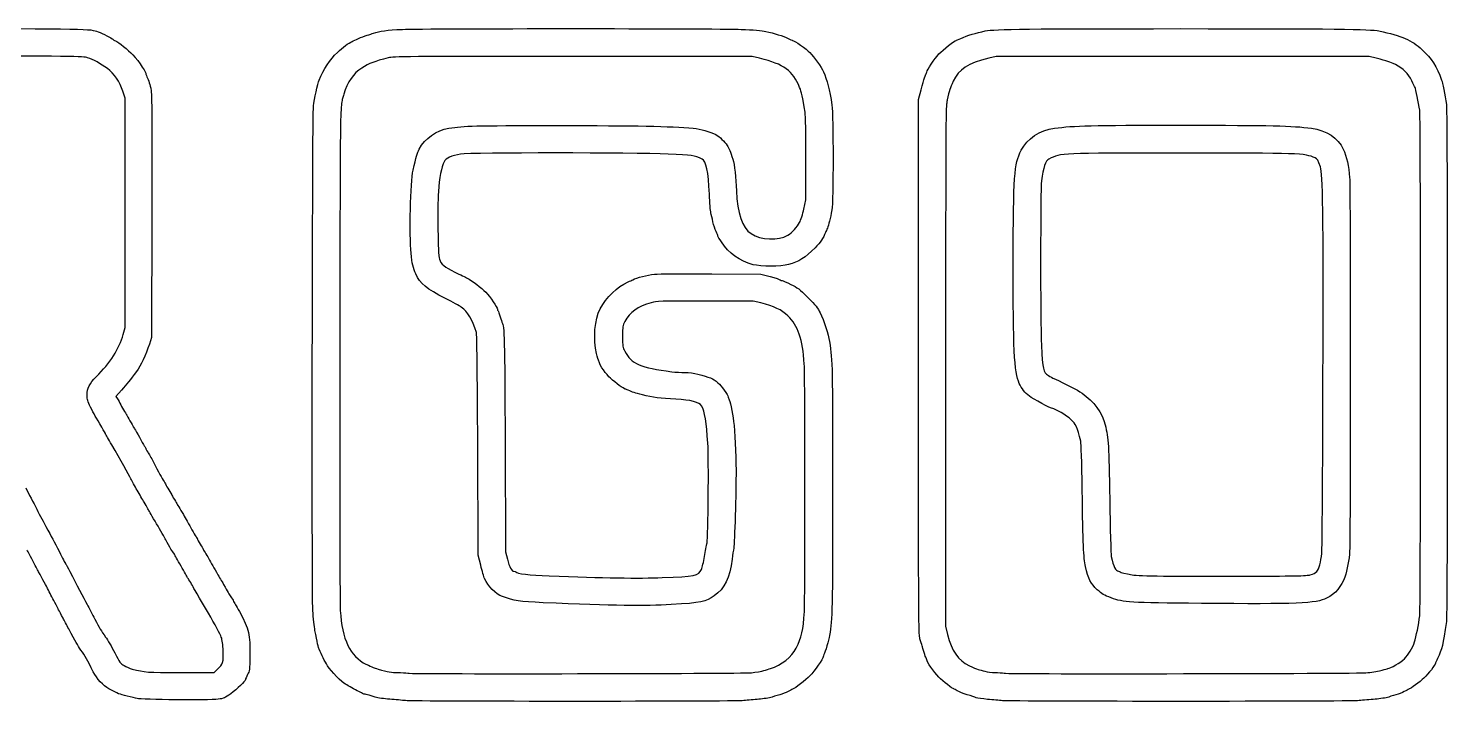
# Model space of a CAD drawing. Header units: millimetres. Extents: x 0 to 1403, y 0 to 422.
# Drawn here: x 397.8 to 780.5, y 240.9 to 422.3 of the extents above; entities that cross this region are included whole.
import ezdxf

# ---------------------------------------------------------------- set-up
doc = ezdxf.new("R2010")
doc.units = ezdxf.units.MM
doc.layers.add('Layer_1', color=7, linetype='CONTINUOUS')

msp = doc.modelspace()

# ---------------------------------------------------------------- linework, layer by layer
at = {"layer": 'Layer_1', "color": 7}
for points in [[(594.97004, 414.26273), (592.95921, 414.75456), (544.69921, 414.75456)], [(761.23512, 414.27258), (759.33012, 414.75456), (709.05929, 414.75456), (658.78846, 414.75456), (656.77762, 414.26405)], [(637.83255, 331.14623), (637.83255, 403.1129), (638.53678, 405.75873)], [(423.402331, 339.80614), (423.94278, 341.67108), (423.94278, 372.57244), (423.94278, 403.47379), (423.309431, 405.3642)], [(606.90752, 373.61508), (607.45824, 376.07053), (607.45824, 387.23898)], [(431.088922, 371.95727), (431.032512, 338.97789), (430.434998, 337.17873)], [(582.05698, 356.17476), (595.28714, 356.08806), (597.82323, 355.41091)], [(595.32686, 348.31198), (593.2496, 348.82039), (580.31201, 348.82039)], [(645.13596, 331.10529), (645.13596, 261.18448), (645.6777, 258.91202)], [(422.916577, 324.81015), (421.411266, 323.13075), (421.836822, 322.48182)], [(519.78658, 277.59456), (519.1077, 280.34623), (518.97645, 309.97956)], [(526.36799, 310.50867), (526.49804, 281.19284), (526.98036, 279.2789)], [(743.45396, 275.02708), (743.45421, 275.02708)], [(714.13854, 267.32878), (714.13838, 267.32878)], [(438.922917, 248.70223), (447.870575, 248.70206), (448.798205, 249.55713)], [(759.01262, 248.65345), (759.01171, 248.65345)], [(499.50797, 241.10859), (499.50837, 241.10834)], [(660.48074, 241.10018), (660.48088, 241.10048)]]:
    msp.add_lwpolyline(points, dxfattribs=at)
msp.add_lwpolyline([(592.74754, 248.64979)], close=True, dxfattribs=at)
for points in [[(368.169309, 422.29094), (414.809277, 422.23834), (414.302864, 422.24774), (416.640977, 421.39112)], [(416.640977, 421.39112), (417.808509, 420.96338), (420.34036, 419.67204), (420.581766, 419.38117)], [(489.13671, 420.47696), (489.777, 420.66908), (490.539, 420.90891), (490.83004, 421.00992)], [(490.83004, 421.00992), (492.64572, 421.64006), (494.38466, 421.87136), (498.70997, 422.05804)], [(498.70997, 422.05804), (504.72915, 422.31782), (583.21533, 422.3186), (589.99588, 422.05888)], [(589.99588, 422.05888), (593.13809, 421.93856), (595.68097, 421.73443), (596.66215, 421.52375)], [(596.66215, 421.52375), (598.80765, 421.06306), (601.41807, 420.22894), (602.6625, 419.60641)], [(649.20385, 419.59844), (650.99993, 420.40997), (653.3363, 421.12374), (655.82421, 421.62098)], [(655.82421, 421.62098), (658.42712, 422.14122), (667.45225, 422.24814), (708.52921, 422.24537)], [(708.52921, 422.24537), (749.9742, 422.24237), (759.66852, 422.13261), (761.97505, 421.63907)], [(761.97505, 421.63907), (768.14225, 420.31946), (770.83254, 419.15971), (773.56814, 416.64144)], [(420.581766, 419.38117), (420.712957, 419.22308), (420.915606, 419.09373), (421.032108, 419.09373)], [(421.032108, 419.09373), (421.404599, 419.09373), (423.95641, 417.16904), (425.442141, 415.76748)], [(481.130627, 415.83133), (482.504979, 417.15419), (484.17907, 418.40583), (485.11504, 418.8103)], [(485.11504, 418.8103), (485.40608, 418.93607), (486.16808, 419.28392), (486.80837, 419.58331)], [(486.80837, 419.58331), (487.44867, 419.8827), (488.49642, 420.28484), (489.13671, 420.47696)], [(602.6625, 419.60641), (603.22621, 419.32441), (603.77059, 419.09368), (603.87222, 419.09368)], [(603.87222, 419.09368), (604.30205, 419.09368), (607.64321, 416.72828), (608.5491, 415.78262)], [(643.31416, 415.44102), (644.37046, 416.57426), (647.57914, 419.09373), (647.96607, 419.09373)], [(647.96607, 419.09373), (648.03247, 419.09373), (648.58947, 419.32085), (649.20385, 419.59844)], [(413.782779, 414.4272), (412.678536, 414.7913), (410.368765, 414.81717), (368.909445, 414.92978)], [(419.123532, 411.46951), (417.307114, 412.80332), (415.246073, 413.94472), (413.782779, 414.4272)], [(425.442141, 415.76748), (426.746727, 414.53681), (429.446811, 410.7949), (429.446811, 410.21763)], [(476.20707, 408.40456), (477.399621, 411.29137), (479.137659, 413.91303), (481.130627, 415.83133)], [(494.85171, 414.36212), (491.02522, 413.41616), (489.86349, 412.9709), (487.70008, 411.62113)], [(544.69921, 414.75456), (498.41706, 414.75456), (496.37414, 414.73846), (494.85171, 414.36212)], [(605.77784, 406.3968), (603.92274, 410.95563), (601.61035, 412.63858), (594.97004, 414.26273)], [(608.5491, 415.78262), (609.60635, 414.67896), (611.65721, 411.75519), (612.18777, 410.59523)], [(640.05505, 410.55786), (640.05505, 411.08188), (642.0826, 414.11977), (643.31416, 415.44102)], [(656.77762, 414.26405), (651.15442, 412.89237), (648.71297, 411.31471), (647.18159, 408.06313)], [(766.42096, 412.55291), (764.75523, 413.34803), (764.32345, 413.49121), (761.23512, 414.27258)], [(773.56814, 416.64144), (776.12348, 414.28911), (777.5796, 412.032), (778.88199, 408.40456)], [(423.309431, 405.3642), (422.444053, 407.94716), (420.947231, 410.13037), (419.123532, 411.46951)], [(429.446811, 410.21763), (429.446811, 410.09041), (429.532281, 409.82093), (429.636739, 409.61878)], [(429.636739, 409.61878), (430.034884, 408.84834), (430.504361, 407.50928), (430.818813, 406.24727)], [(487.70008, 411.62113), (485.46736, 410.22811), (483.82466, 407.83111), (482.882169, 404.59094)], [(612.18777, 410.59523), (613.16542, 408.45772), (613.84872, 405.77835), (614.47377, 401.63118)], [(638.53678, 405.75873), (639.36956, 408.88755), (639.65897, 409.81561), (639.88658, 410.08731)], [(639.88658, 410.08731), (639.97928, 410.19791), (640.05505, 410.40966), (640.05505, 410.55786)], [(770.8474, 408.1929), (769.93604, 410.13604), (768.48039, 411.56986), (766.42096, 412.55291)], [(430.818813, 406.24727), (431.107337, 405.08921), (431.138769, 401.09751), (431.088922, 371.95727)], [(474.690669, 401.41956), (474.884217, 403.18809), (475.805813, 407.4333), (476.20707, 408.40456)], [(482.882169, 404.59094), (481.796636, 400.85902), (481.874445, 405.83417), (481.791429, 334.85039)], [(607.24901, 399.70183), (606.56003, 403.96429), (606.31621, 405.07384), (605.77784, 406.3968)], [(647.18159, 408.06313), (646.29796, 406.18698), (646.11434, 405.61562), (645.56145, 403.022)], [(771.69984, 406.39373), (771.61314, 406.56836), (771.22958, 407.37798), (770.8474, 408.1929)], [(772.9669, 400.30439), (772.67552, 402.2758), (771.90448, 405.98137), (771.69984, 406.39373)], [(778.88199, 408.40456), (779.11992, 407.74185), (779.75879, 404.42733), (780.1577, 401.78605)], [(645.56145, 403.022), (645.14013, 401.04565), (645.13596, 400.3409), (645.13596, 331.10529)], [(474.518076, 265.42373), (474.217763, 270.2272), (474.380683, 398.58703), (474.690669, 401.41956)], [(607.45824, 387.23898), (607.45824, 393.5836), (607.36784, 398.96649), (607.24901, 399.70183)], [(614.47377, 401.63118), (614.88934, 398.87381), (614.88633, 375.64608), (614.46977, 373.37367)], [(772.9669, 263.95305), (773.28569, 266.50093), (773.2848, 398.14735), (772.9669, 400.30439)], [(780.1577, 401.78605), (780.48115, 399.64436), (780.4871, 264.60991), (780.1637, 262.41141)], [(503.1891, 389.7779), (504.65696, 392.63799), (507.82608, 394.86131), (511.18216, 395.3855)], [(511.18216, 395.3855), (515.68003, 396.08804), (517.23689, 396.12789), (540.14824, 396.12708)], [(540.14824, 396.12708), (562.03489, 396.12623), (570.68882, 395.95687), (577.08407, 395.40397)], [(577.08407, 395.40397), (579.06663, 395.23256), (581.52537, 394.53458), (583.1447, 393.68349)], [(665.51905, 389.44964), (667.07148, 392.58072), (670.54851, 394.89848), (674.45088, 395.40352)], [(674.45088, 395.40352), (679.99665, 396.12124), (683.95945, 396.21507), (708.74088, 396.21544)], [(708.74088, 396.21544), (733.31417, 396.21586), (738.39735, 396.09951), (743.8009, 395.41338)], [(743.8009, 395.41338), (747.75069, 394.91185), (750.99471, 392.77442), (752.34794, 389.78192)], [(583.1447, 393.68349), (584.13344, 393.16382), (585.62734, 391.76511), (586.24507, 390.78064)], [(586.24507, 390.78064), (586.82495, 389.85651), (587.05905, 389.28447), (587.76263, 387.07228)], [(501.53863, 384.0629), (502.36819, 387.85796), (502.57983, 388.59079), (503.1891, 389.7779)], [(514.32998, 388.4174), (511.97451, 388.06259), (510.35322, 387.31962), (509.88639, 386.38109)], [(570.31056, 388.4493), (561.11534, 388.85406), (517.06215, 388.82895), (514.32998, 388.4174)], [(579.49908, 387.05871), (577.37159, 388.07708), (576.79944, 388.16367), (570.31056, 388.4493)], [(581.42723, 377.6172), (581.13962, 383.74952), (580.56835, 386.54687), (579.49908, 387.05871)], [(587.76263, 387.07228), (588.18571, 385.74205), (588.62778, 381.92295), (588.74798, 378.55956)], [(663.35444, 359.08623), (663.41094, 382.96135), (663.59714, 385.5733), (665.51905, 389.44964)], [(672.96862, 387.10272), (672.10434, 386.69935), (671.4642, 384.80914), (670.9714, 381.2054)], [(708.31755, 388.71217), (675.60139, 388.70317), (676.48525, 388.74397), (672.96862, 387.10272)], [(744.75029, 387.42755), (741.89751, 388.67848), (740.70435, 388.72055), (708.31755, 388.71217)], [(746.18118, 384.99344), (745.5778, 386.85325), (745.41033, 387.13813), (744.75029, 387.42755)], [(752.34794, 389.78192), (753.23178, 387.82746), (753.8636, 385.03235), (754.07133, 382.1579)], [(500.99257, 361.70157), (500.51382, 366.59761), (500.86508, 380.98155), (501.53863, 384.0629)], [(509.88639, 386.38109), (509.18937, 384.97979), (508.61095, 381.90394), (508.37569, 378.34784)], [(746.87447, 327.65373), (746.98746, 374.22037), (746.88347, 382.82911), (746.18118, 384.99344)], [(670.9714, 381.2054), (670.6743, 379.03276), (670.67132, 343.63361), (670.9674, 336.86123)], [(754.07133, 382.1579), (754.29051, 379.12501), (754.29225, 284.97126), (754.07333, 281.51039)], [(508.37569, 378.34784), (508.07089, 373.74072), (508.24071, 361.35306), (508.62524, 360.14451)], [(581.8279, 372.63283), (581.71425, 373.0985), (581.53395, 375.34146), (581.42723, 377.6172)], [(588.74798, 378.55956), (588.96363, 372.5255), (590.3017, 368.58171), (592.67032, 366.99899)], [(582.39459, 370.19866), (582.19656, 371.07179), (581.94154, 372.16716), (581.8279, 372.63283)], [(605.76107, 369.99126), (606.08873, 370.63386), (606.60463, 372.26457), (606.90752, 373.61508)], [(614.46977, 373.37367), (614.04534, 371.05644), (613.61837, 369.34716), (613.25369, 368.50534)], [(583.25303, 367.56613), (582.97894, 368.1409), (582.59263, 369.32554), (582.39459, 370.19866)], [(583.7514, 366.35122), (583.7514, 366.44462), (583.52713, 366.99137), (583.25303, 367.56613)], [(602.5735, 366.55082), (603.67552, 367.22886), (605.18115, 368.85391), (605.76107, 369.99126)], [(613.25369, 368.50534), (613.07718, 368.09788), (612.85603, 367.57401), (612.76224, 367.34117)], [(584.68036, 364.75041), (584.16942, 365.53741), (583.7514, 366.25778), (583.7514, 366.35122)], [(593.2764, 358.62908), (589.50854, 359.63091), (586.7103, 361.62356), (584.68036, 364.75041)], [(592.67032, 366.99899), (595.27564, 365.25811), (600.11637, 365.03904), (602.5735, 366.55082)], [(612.76224, 367.34117), (612.10673, 365.714), (611.4182, 364.70194), (609.91589, 363.15744)], [(502.26096, 356.1229), (501.53968, 357.70339), (501.2657, 358.90838), (500.99257, 361.70157)], [(508.62524, 360.14451), (509.0588, 358.78182), (509.95741, 358.03099), (512.82867, 356.63234)], [(609.91589, 363.15744), (607.39257, 360.56323), (605.42329, 359.31413), (602.8014, 358.64478)], [(510.28721, 349.50875), (505.1334, 352.12902), (503.45084, 353.51556), (502.26096, 356.1229)], [(512.82867, 356.63234), (514.29179, 355.91962), (515.77464, 355.18878), (516.12389, 355.00825)], [(560.75713, 354.576), (561.88564, 355.16266), (564.63709, 355.854), (566.60532, 356.04544)], [(566.60532, 356.04544), (567.96663, 356.17784), (573.94985, 356.22792), (582.05698, 356.17476)], [(602.8014, 358.64478), (600.65484, 358.09679), (595.31149, 358.08798), (593.2764, 358.62908)], [(664.99531, 326.59539), (663.64041, 329.55006), (663.30049, 336.28076), (663.35444, 359.08623)], [(516.12389, 355.00825), (517.48916, 354.30251), (519.99132, 352.40303), (521.13265, 351.20588)], [(551.95445, 346.69235), (553.71304, 349.87038), (556.5372, 352.59123), (559.51548, 353.97677)], [(559.51548, 353.97677), (559.98114, 354.19341), (560.53988, 354.46306), (560.75713, 354.576)], [(597.82323, 355.41091), (599.21809, 355.03847), (600.45158, 354.64151), (600.56431, 354.52876)], [(600.56431, 354.52876), (600.67707, 354.41601), (600.8975, 354.32377), (601.05417, 354.32377)], [(601.05417, 354.32377), (601.21085, 354.32377), (602.26336, 353.87483), (603.39309, 353.32613)], [(603.39309, 353.32613), (605.25686, 352.42092), (605.68264, 352.09248), (607.98935, 349.78072)], [(514.53657, 347.18569), (514.12911, 347.48228), (512.21689, 348.52766), (510.28721, 349.50875)], [(521.13265, 351.20588), (522.38544, 349.89184), (524.27306, 347.15705), (524.27306, 346.65602)], [(565.77341, 348.37641), (562.20985, 347.38817), (559.86249, 345.72567), (558.62985, 343.31706)], [(580.31201, 348.82039), (567.82376, 348.82039), (567.31881, 348.80499), (565.77341, 348.37641)], [(602.60252, 344.79873), (600.90267, 346.4559), (598.83915, 347.45234), (595.32686, 348.31198)], [(607.98935, 349.78072), (610.06108, 347.70443), (610.67711, 346.93915), (611.3181, 345.64543)], [(518.61807, 340.35373), (517.52211, 343.92819), (516.37587, 345.84683), (514.53657, 347.18569)], [(524.27306, 346.65602), (524.27306, 346.49596), (524.35216, 346.27452), (524.44896, 346.16392)], [(524.44896, 346.16392), (524.54566, 346.05333), (524.80053, 345.34371), (525.01527, 344.58701)], [(525.01527, 344.58701), (525.23001, 343.8303), (525.48657, 343.10335), (525.58539, 342.97157)], [(550.97229, 334.68398), (550.06134, 338.39585), (550.52927, 344.11683), (551.95445, 346.69235)], [(607.03313, 331.78123), (606.54898, 338.65251), (605.37802, 342.09289), (602.60252, 344.79873)], [(611.3181, 345.64543), (612.33177, 343.59952), (613.56325, 339.81232), (613.83012, 337.92016)], [(525.58539, 342.97157), (526.16265, 342.20188), (526.24201, 338.91008), (526.36799, 310.50867)], [(558.62985, 343.31706), (558.06349, 342.2104), (558.03407, 342.01174), (558.03407, 339.29539)], [(416.120574, 328.39456), (419.887564, 332.1639), (422.269385, 335.89654), (423.402331, 339.80614)], [(430.434998, 337.17873), (429.454431, 334.22617), (428.13634, 331.44564), (426.962733, 329.85392)], [(518.97645, 309.97956), (518.88725, 330.11891), (518.77244, 339.85024), (518.61807, 340.35373)], [(558.03407, 339.29539), (558.03407, 336.57668), (558.06307, 336.38135), (558.63133, 335.27373)], [(613.83012, 337.92016), (614.64455, 332.14532), (614.64523, 332.11287), (614.64573, 298.2321)], [(670.9674, 336.86123), (671.25192, 330.35927), (671.42502, 329.61019), (672.83906, 328.76228)], [(481.791429, 334.85039), (481.744399, 294.63748), (481.793529, 267.55379), (481.915974, 265.42373)], [(551.60729, 332.63847), (551.50698, 332.74907), (551.22123, 333.66955), (550.97229, 334.68398)], [(558.63133, 335.27373), (560.34653, 331.93052), (562.95312, 330.79789), (571.27422, 329.78013)], [(426.962733, 329.85392), (425.237861, 327.51452), (424.362154, 326.42293), (422.916577, 324.81015)], [(551.78964, 332.16439), (551.78964, 332.31454), (551.70754, 332.52787), (551.60729, 332.63847)], [(554.77302, 327.99338), (553.66346, 328.99099), (551.78964, 331.61077), (551.78964, 332.16439)], [(571.27422, 329.78013), (572.2698, 329.65836), (573.87319, 329.55873), (574.83729, 329.55873)], [(574.83729, 329.55873), (575.90976, 329.55873), (577.26121, 329.38901), (578.31881, 329.1215)], [(578.31881, 329.1215), (581.48369, 328.32099), (582.34287, 327.95528), (583.74643, 326.81125)], [(607.03813, 265.10623), (607.26983, 268.98732), (607.26546, 328.48534), (607.03313, 331.78123)], [(638.21139, 257.80373), (637.85081, 259.11319), (637.83255, 262.65109), (637.83255, 331.14623)], [(413.678385, 323.51909), (413.680485, 325.36912), (414.266141, 326.53897), (416.120574, 328.39456)], [(558.73155, 325.11367), (558.41504, 325.11367), (556.11437, 326.78734), (554.77302, 327.99338)], [(583.74643, 326.81125), (584.64209, 326.0812), (586.50324, 323.47985), (586.50324, 322.95801)], [(667.70582, 323.20595), (666.58151, 324.05481), (665.59413, 325.28951), (664.99531, 326.59539)], [(672.83906, 328.76228), (673.37616, 328.4402), (674.05375, 328.06814), (674.34479, 327.93547)], [(674.34479, 327.93547), (677.55601, 326.47165), (680.66048, 324.85553), (681.91653, 323.99378)], [(746.57276, 280.76956), (746.67866, 281.81731), (746.81442, 302.91519), (746.87447, 327.65373)], [(414.583387, 320.23825), (413.770799, 321.84475), (413.677094, 322.18442), (413.678385, 323.51909)], [(421.836822, 322.48182), (422.070904, 322.12491), (422.462742, 321.40427), (422.707577, 320.88039)], [(559.55133, 324.81575), (559.22175, 324.97961), (558.85283, 325.11367), (558.73155, 325.11367)], [(563.43139, 323.5166), (561.25601, 324.04759), (560.76721, 324.21125), (559.55133, 324.81575)], [(572.42723, 322.37758), (568.26739, 322.58648), (566.13675, 322.85625), (563.43139, 323.5166)], [(579.33802, 320.60957), (578.85267, 321.51648), (576.23401, 322.18642), (572.42723, 322.37758)], [(586.50324, 322.95801), (586.50324, 322.79322), (586.59204, 322.56791), (586.70064, 322.45731)], [(586.70064, 322.45731), (586.92263, 322.23116), (587.60536, 318.89515), (587.9547, 316.32956)], [(673.99923, 319.82206), (673.61482, 319.82206), (668.65689, 322.48789), (667.70582, 323.20595)], [(681.91653, 323.99378), (685.05074, 321.84347), (687.44821, 318.57786), (688.16481, 315.48289)], [(417.615491, 314.79204), (415.98297, 317.54938), (415.550831, 318.32557), (414.583387, 320.23825)], [(422.707577, 320.88039), (422.952412, 320.35652), (423.42591, 319.52973), (423.759772, 319.04309)], [(423.759772, 319.04309), (424.093634, 318.55645), (424.36679, 318.09049), (424.36679, 318.00763)], [(424.36679, 318.00763), (424.36679, 317.92473), (424.74779, 317.2537), (425.213456, 316.51637)], [(581.02018, 310.50867), (580.66805, 316.14503), (580.18951, 319.01855), (579.33802, 320.60957)], [(678.92333, 316.93113), (677.79024, 317.9601), (674.61875, 319.82206), (673.99923, 319.82206)], [(418.651113, 312.94746), (418.651113, 312.99996), (418.185086, 313.82999), (417.615491, 314.79204)], [(425.213456, 316.51637), (425.679123, 315.77904), (426.060123, 315.1167), (426.060123, 315.04451)], [(426.060123, 315.04451), (426.060123, 314.97231), (426.239045, 314.66041), (426.457718, 314.3514)], [(426.457718, 314.3514), (426.67639, 314.04239), (427.259469, 313.02756), (427.753456, 312.09623)], [(587.9547, 316.32956), (588.29216, 313.85131), (588.61095, 307.57441), (588.62122, 303.20623)], [(681.5488, 311.03789), (680.6786, 314.76145), (680.24786, 315.72833), (678.92333, 316.93113)], [(688.16481, 315.48289), (689.0515, 311.65327), (689.14467, 310.10518), (689.37495, 295.37456)], [(420.305817, 310.03998), (419.395735, 311.58663), (418.651113, 312.895), (418.651113, 312.94746)], [(425.472156, 300.8779), (424.88313, 302.09893), (422.691343, 305.98588), (420.305817, 310.03998)], [(427.753456, 312.09623), (428.247444, 311.16489), (428.830522, 310.15006), (429.049195, 309.84105)], [(580.80423, 283.627), (581.12855, 285.38777), (581.295, 306.10941), (581.02018, 310.50867)], [(681.96278, 297.91456), (681.85396, 305.79274), (681.71031, 310.34682), (681.5488, 311.03789)], [(429.049195, 309.84105), (429.267868, 309.53204), (429.44679, 309.22058), (429.44679, 309.14893)], [(429.44679, 309.14893), (429.44679, 309.07723), (429.702928, 308.61573), (430.015983, 308.12327)], [(430.015983, 308.12327), (430.329038, 307.63081), (430.981331, 306.46589), (431.465539, 305.53456)], [(431.465539, 305.53456), (433.003382, 302.57667), (433.802339, 301.11478), (434.38419, 300.19418)], [(588.62122, 303.20623), (588.63452, 297.52324), (588.21886, 283.46372), (588.0016, 282.25123)], [(427.154928, 297.80873), (426.510191, 298.91469), (425.752953, 300.29581), (425.472156, 300.8779)], [(434.38419, 300.19418), (434.695467, 299.70173), (434.950123, 299.25114), (434.950123, 299.19288)], [(434.950123, 299.19288), (434.950123, 299.13458), (435.283498, 298.5658), (435.690957, 297.92884)], [(397.106981, 298.44373), (397.873997, 296.98852), (399.209339, 294.41677), (400.074421, 292.72873)], [(428.996491, 294.63373), (428.62836, 295.27402), (427.799643, 296.70277), (427.154928, 297.80873)], [(435.690957, 297.92884), (436.098415, 297.29188), (436.43179, 296.71395), (436.43179, 296.64456)], [(436.43179, 296.64456), (436.43179, 296.57516), (436.765165, 295.99724), (437.172623, 295.36028)], [(437.172623, 295.36028), (437.580082, 294.72332), (437.913457, 294.15182), (437.913457, 294.09028)], [(614.64573, 298.2321), (614.64573, 264.35329), (614.63363, 263.74273), (613.82669, 258.65043)], [(682.84628, 277.27706), (682.31531, 279.61395), (682.16803, 283.05444), (681.96278, 297.91456)], [(689.37495, 295.37456), (689.49871, 287.45823), (689.69598, 280.50498), (689.81333, 279.92289)], [(400.074421, 292.72873), (400.939502, 291.04069), (402.03746, 288.94519), (402.514345, 288.07206)], [(429.874823, 293.15206), (429.759888, 293.32669), (429.364643, 293.99344), (428.996491, 294.63373)], [(430.228074, 292.51706), (430.148744, 292.69169), (429.989758, 292.97744), (429.874823, 293.15206)], [(432.364976, 288.81289), (431.269029, 290.67556), (430.307427, 292.34244), (430.228074, 292.51706)], [(437.913457, 294.09028), (437.913457, 294.02878), (438.230893, 293.48216), (438.618878, 292.87565)], [(438.618878, 292.87565), (439.006842, 292.26914), (439.56488, 291.34503), (439.858948, 290.82207)], [(402.514345, 288.07206), (404.138082, 285.09919), (404.638335, 284.15724), (406.16788, 281.19289)], [(434.873099, 284.47373), (434.589571, 284.9976), (433.460922, 286.95023), (432.364976, 288.81289)], [(439.858948, 290.82207), (440.153017, 290.29911), (440.582002, 289.53785), (440.812295, 289.13039)], [(440.812295, 289.13039), (441.042567, 288.72294), (441.545763, 287.81806), (441.93053, 287.11956)], [(441.93053, 287.11956), (442.315277, 286.42106), (442.807084, 285.59673), (443.023429, 285.28772)], [(437.022743, 280.8341), (436.778141, 281.07871), (435.969701, 282.44749), (434.873099, 284.47373)], [(443.023429, 285.28772), (443.239773, 284.97871), (443.41679, 284.66457), (443.41679, 284.58963)], [(443.41679, 284.58963), (443.41679, 284.51473), (443.750165, 283.93224), (444.157623, 283.29528)], [(444.157623, 283.29528), (444.565082, 282.65832), (444.898457, 282.08951), (444.898457, 282.03124)], [(580.13416, 279.93355), (580.38475, 281.32466), (580.68629, 282.98671), (580.80423, 283.627)], [(397.951657, 280.82248), (397.81147, 281.08442), (397.616779, 281.46542), (397.518989, 281.66914)], [(399.075395, 278.65289), (398.597515, 279.58423), (398.091823, 280.56054), (397.951657, 280.82248)], [(406.16788, 281.19289), (407.008832, 279.56306), (407.770896, 278.13431), (407.861362, 278.01789)], [(437.27778, 280.43298), (437.27778, 280.51328), (437.163015, 280.69383), (437.022743, 280.8341)], [(438.971114, 277.39592), (438.03978, 278.98595), (437.27778, 280.35263), (437.27778, 280.43298)], [(444.898457, 282.03124), (444.898457, 281.97294), (445.141704, 281.54), (445.43899, 281.06905)], [(445.43899, 281.06905), (445.736297, 280.59811), (446.149237, 279.90944), (446.35665, 279.53867)], [(446.35665, 279.53867), (447.136493, 278.14468), (447.84818, 276.90254), (448.925817, 275.05456)], [(579.29344, 276.50595), (579.50523, 277.00002), (579.88355, 278.54244), (580.13416, 279.93355)], [(588.0016, 282.25123), (587.89732, 281.66914), (587.70019, 280.33564), (587.56358, 279.28789)], [(689.81333, 279.92289), (690.33826, 277.31926), (690.97161, 276.00706), (691.70339, 276.00706)], [(745.18296, 275.88406), (745.8075, 276.60458), (746.3415, 278.48172), (746.57276, 280.76956)], [(754.07333, 281.51039), (753.9172, 279.04378), (753.43397, 276.41877), (752.76798, 274.41956)], [(400.587859, 275.79539), (400.233889, 276.43569), (399.553296, 277.72156), (399.075395, 278.65289)], [(402.994001, 271.35039), (402.824562, 271.7017), (401.584958, 273.99169), (400.587859, 275.79539)], [(407.861362, 278.01789), (407.951832, 277.90148), (408.468422, 276.94898), (409.009379, 275.90123)], [(409.009379, 275.90123), (410.767482, 272.496), (412.679594, 268.84506), (413.638486, 267.06248)], [(440.664447, 274.37309), (440.664447, 274.44559), (439.902447, 275.80588), (438.971114, 277.39592)], [(520.82792, 273.99623), (520.62857, 274.46189), (520.15996, 276.08114), (519.78658, 277.59456)], [(526.98036, 279.2789), (527.533, 277.08594), (528.10088, 276.007), (528.70246, 276.007)], [(528.70246, 276.007), (528.93013, 276.007), (529.16768, 275.9241), (529.23034, 275.82267)], [(529.23034, 275.82267), (529.52394, 275.34759), (532.88152, 274.9449), (538.24306, 274.74173)], [(568.72306, 274.26435), (577.49561, 274.5924), (578.57094, 274.82043), (579.29344, 276.50595)], [(587.56358, 279.28789), (586.88834, 274.10955), (585.5547, 271.36895), (582.72418, 269.34308)], [(686.03497, 271.00272), (684.22507, 272.67102), (683.62415, 273.85346), (682.84628, 277.27706)], [(691.70339, 276.00706), (691.92142, 276.00706), (692.14863, 275.92806), (692.20827, 275.83157)], [(692.20827, 275.83157), (692.31362, 275.6611), (693.68109, 275.32119), (695.40563, 275.0368)], [(743.45421, 275.02708), (744.25946, 275.23489), (744.89209, 275.54849), (745.18296, 275.88406)], [(440.958261, 273.90706), (440.796654, 274.09085), (440.664447, 274.30056), (440.664447, 274.37309)], [(441.819237, 272.51456), (441.507304, 273.09664), (441.119869, 273.72327), (440.958261, 273.90706)], [(446.344882, 264.68289), (442.243798, 271.69231), (442.465519, 271.30861), (441.819237, 272.51456)], [(448.925817, 275.05456), (449.536814, 274.00681), (450.224964, 272.81619), (450.455046, 272.40873)], [(450.455046, 272.40873), (451.554887, 270.46092), (452.000847, 269.71314), (452.411671, 269.12789)], [(525.65313, 269.16827), (523.79565, 269.85779), (521.70333, 271.95131), (520.82792, 273.99623)], [(538.24306, 274.74173), (552.7483, 274.19206), (562.6449, 274.03706), (568.72306, 274.26435)], [(695.40563, 275.0368), (697.38431, 274.71051), (706.50674, 274.58259), (723.76896, 274.63908)], [(723.76896, 274.63908), (739.56861, 274.69078), (742.36432, 274.74589), (743.45396, 275.02708)], [(752.76798, 274.41956), (751.94062, 271.93587), (750.19013, 269.90761), (747.85695, 268.72919)], [(404.924592, 267.57749), (404.20247, 268.92365), (403.540038, 270.21822), (402.994001, 271.35039)], [(452.411671, 269.12789), (452.656845, 268.77864), (452.991363, 268.20714), (453.155066, 267.85789)], [(536.65574, 267.52189), (530.27007, 267.79769), (528.72078, 268.02952), (525.65313, 269.16827)], [(582.72418, 269.34308), (580.46276, 267.72451), (579.27061, 267.48253), (571.1574, 266.99528)], [(689.80685, 268.80418), (687.77809, 269.53967), (687.35408, 269.78682), (686.03497, 271.00272)], [(714.13838, 267.32878), (694.45651, 267.50958), (693.16124, 267.58812), (689.80685, 268.80418)], [(747.85695, 268.72919), (745.03194, 267.30237), (739.95713, 267.0916), (714.13854, 267.32878)], [(405.959875, 265.61958), (405.847903, 265.84371), (405.382025, 266.72478), (404.924592, 267.57749)], [(407.184832, 263.30706), (406.555928, 264.4637), (406.228712, 265.08142), (405.959875, 265.61958)], [(413.638486, 267.06248), (414.154635, 266.10296), (415.099452, 264.31777), (415.738071, 263.09539)], [(449.837827, 258.22706), (449.619535, 258.86735), (448.047698, 261.77248), (446.344882, 264.68289)], [(453.155066, 267.85789), (453.318769, 267.50864), (453.56608, 267.08002), (453.704658, 266.90539)], [(453.704658, 266.90539), (453.843236, 266.73077), (454.31538, 265.92114), (454.75389, 265.10623)], [(454.75389, 265.10623), (457.322698, 260.33235), (457.656475, 258.90248), (457.545392, 253.14706)], [(475.077595, 260.02623), (474.897234, 260.95756), (474.645436, 263.38644), (474.518076, 265.42373)], [(481.915974, 265.42373), (482.145188, 261.45429), (482.779108, 258.521), (483.96628, 255.93654)], [(571.1574, 266.99528), (564.00633, 266.56581), (555.94251, 266.68889), (536.65574, 267.52189)], [(604.85886, 255.2814), (606.33204, 258.21807), (606.73549, 260.03695), (607.03813, 265.10623)], [(408.706292, 260.44956), (408.15435, 261.49731), (407.469693, 262.78319), (407.184832, 263.30706)], [(411.992904, 254.74867), (410.971062, 256.20339), (410.647297, 256.76496), (408.706292, 260.44956)], [(415.738071, 263.09539), (417.07589, 260.5347), (417.352326, 260.07444), (418.651113, 258.24531)], [(771.56831, 256.9588), (771.99255, 258.26138), (772.69315, 261.76506), (772.9669, 263.95305)], [(780.1637, 262.41141), (779.22911, 256.05537), (778.96747, 254.97173), (777.77343, 252.51206)], [(418.651113, 258.24531), (419.174988, 257.50753), (420.270363, 255.61052), (421.08528, 254.02974)], [(450.34697, 254.51028), (450.27316, 256.1888), (450.098812, 257.46154), (449.837827, 258.22706)], [(476.201969, 254.94623), (476.021015, 255.37189), (475.684994, 256.89003), (475.077595, 260.02623)], [(613.82669, 258.65043), (613.63602, 257.44712), (612.67021, 254.16775), (612.31583, 253.52039)], [(638.77654, 255.89873), (638.67405, 256.18977), (638.41973, 257.04702), (638.21139, 257.80373)], [(645.6777, 258.91202), (646.73861, 254.46174), (648.44073, 252.02674), (651.54776, 250.51453)], [(768.8424, 252.40623), (769.95092, 253.49477), (771.02357, 255.28621), (771.56831, 256.9588)], [(415.305424, 248.91373), (413.755389, 252.00385), (413.057651, 253.23288), (411.992904, 254.74867)], [(421.08528, 254.02974), (422.457705, 251.36752), (422.643083, 251.11125), (423.599499, 250.55407)], [(448.798205, 249.55713), (450.293651, 250.93557), (450.478203, 251.52583), (450.34697, 254.51028)], [(457.545392, 253.14706), (457.472752, 249.38324), (457.447662, 249.18813), (456.899132, 248.12101)], [(478.506511, 250.51644), (477.701013, 251.78142), (476.860845, 253.39643), (476.201969, 254.94623)], [(483.96628, 255.93654), (484.86026, 253.99033), (486.9475, 251.84809), (488.82067, 250.95423)], [(597.93338, 249.77688), (600.86807, 250.66755), (603.65589, 252.88338), (604.85886, 255.2814)], [(612.11464, 252.90897), (612.11464, 252.46351), (609.71839, 249.03865), (608.52624, 247.78023)], [(612.31583, 253.52039), (612.20517, 253.31824), (612.11464, 253.0431), (612.11464, 252.90897)], [(639.33047, 254.09956), (639.12828, 254.79806), (638.879, 255.60769), (638.77654, 255.89873)], [(639.87657, 252.62848), (639.77837, 252.73907), (639.53267, 253.40106), (639.33047, 254.09956)], [(640.05505, 252.13637), (640.05505, 252.29644), (639.97475, 252.51788), (639.87657, 252.62848)], [(419.540281, 244.28468), (417.968741, 245.12353), (416.281546, 246.96776), (415.305424, 248.91373)], [(423.599499, 250.55407), (424.167401, 250.22323), (425.167526, 249.8117), (425.821999, 249.63956)], [(425.821999, 249.63956), (429.26643, 248.7336), (429.702399, 248.70241), (438.922917, 248.70223)], [(483.33427, 245.52906), (482.309568, 246.05336), (479.500709, 248.95508), (478.506511, 250.51644)], [(488.82067, 250.95423), (490.83404, 249.99347), (490.87595, 249.97655), (492.10004, 249.63073)], [(492.10004, 249.63073), (494.82275, 248.86153), (495.68796, 248.70766), (497.39171, 248.68968)], [(592.74754, 248.64979), (594.02813, 248.76322), (595.55213, 249.01263), (596.13421, 249.20403)], [(596.13421, 249.20403), (596.71629, 249.39544), (597.52592, 249.65322), (597.93338, 249.77688)], [(643.30277, 247.47136), (641.98957, 248.81826), (640.05505, 251.597), (640.05505, 252.13637)], [(651.54776, 250.51453), (652.45488, 250.07303), (653.50263, 249.63409), (653.8761, 249.53912)], [(653.8761, 249.53912), (654.24956, 249.44412), (655.079, 249.21808), (655.71929, 249.03676)], [(655.71929, 249.03676), (656.35958, 248.85544), (657.59783, 248.70046), (658.47096, 248.69237)], [(759.01171, 248.65345), (760.38308, 248.77043), (762.03552, 249.05742), (762.79638, 249.31075)], [(762.79638, 249.31075), (763.53914, 249.55805), (764.24934, 249.76039), (764.37459, 249.76039)], [(764.37459, 249.76039), (765.00046, 249.76039), (767.89151, 251.47246), (768.8424, 252.40623)], [(777.21161, 251.17416), (777.21861, 250.79885), (775.27208, 248.30734), (774.10665, 247.20017)], [(777.77343, 252.51206), (777.4626, 251.87177), (777.20979, 251.26971), (777.21161, 251.17416)], [(456.328457, 246.81516), (456.328457, 246.39027), (454.070439, 244.18386), (452.405766, 242.98211)], [(456.899132, 248.12101), (456.585272, 247.5104), (456.328457, 246.92276), (456.328457, 246.81516)], [(485.00921, 244.57656), (484.42712, 244.92692), (483.6734, 245.35554), (483.33427, 245.52906)], [(497.39171, 248.68968), (498.38125, 248.67918), (499.6195, 248.59378), (500.14337, 248.49974)], [(500.14337, 248.49974), (501.51485, 248.25361), (589.89144, 248.39681), (592.74754, 248.64979)], [(608.52624, 247.78023), (607.50425, 246.7014), (604.35147, 244.2571), (603.98197, 244.2571)], [(647.34677, 244.25706), (647.01134, 244.25706), (644.45782, 246.28668), (643.30277, 247.47136)], [(658.47096, 248.69237), (659.34408, 248.68437), (660.43946, 248.59817), (660.90512, 248.50093)], [(660.90512, 248.50093), (662.10972, 248.24949), (755.98799, 248.39543), (759.01262, 248.65345)], [(774.10665, 247.20017), (773.00369, 246.15236), (770.44378, 244.25706), (770.13148, 244.25706)], [(424.472623, 242.36141), (422.273893, 242.84712), (422.124012, 242.90556), (419.540281, 244.28468)], [(427.118456, 241.68856), (426.710998, 241.82717), (425.520373, 242.12995), (424.472623, 242.36141)], [(448.954668, 241.48476), (446.609316, 241.16913), (428.138605, 241.34151), (427.118456, 241.68856)], [(452.405766, 242.98211), (450.76338, 241.79646), (450.535246, 241.69748), (448.954668, 241.48476)], [(486.91421, 243.54568), (486.44854, 243.76231), (485.59129, 244.22621), (485.00921, 244.57656)], [(488.10523, 242.97807), (487.91583, 243.07357), (487.37987, 243.32904), (486.91421, 243.54568)], [(489.2694, 242.66078), (488.81851, 242.73978), (488.29463, 242.88253), (488.10523, 242.97807)], [(491.35921, 242.09361), (490.66071, 242.32659), (489.72029, 242.58182), (489.2694, 242.66078)], [(495.27504, 241.47391), (493.6897, 241.5914), (492.12017, 241.83978), (491.35921, 242.09361)], [(499.50837, 241.10834), (498.63525, 241.20154), (496.73025, 241.36607), (495.27504, 241.47391)], [(590.73631, 241.10659), (588.55955, 240.8531), (501.88311, 240.85479), (499.50797, 241.10859)], [(594.75798, 241.48151), (593.5356, 241.39051), (591.72585, 241.22183), (590.73631, 241.10659)], [(598.35631, 242.08775), (597.5996, 241.84529), (595.98035, 241.57248), (594.75798, 241.48151)], [(601.00214, 242.90275), (600.30364, 242.69696), (599.11302, 242.33021), (598.35631, 242.08775)], [(603.06168, 243.76701), (602.62745, 243.49746), (601.70064, 243.10855), (601.00214, 242.90275)], [(603.98197, 244.2571), (603.91007, 244.2571), (603.49594, 244.03656), (603.06168, 243.76701)], [(648.26134, 243.76825), (647.82709, 244.0371), (647.41552, 244.25706), (647.34677, 244.25706)], [(650.95588, 242.69908), (649.90813, 243.01828), (648.69558, 243.49941), (648.26134, 243.76825)], [(653.39005, 241.88947), (653.099, 242.01555), (652.00363, 242.37988), (650.95588, 242.69908)], [(656.45921, 241.46118), (655.06221, 241.57066), (653.68109, 241.7634), (653.39005, 241.88947)], [(660.48088, 241.10048), (659.66596, 241.18938), (657.85621, 241.35169), (656.45921, 241.46118)], [(756.68324, 241.10618), (754.54706, 240.85785), (662.75472, 240.85241), (660.48074, 241.10018)], [(760.91657, 241.49244), (759.57778, 241.39504), (757.67278, 241.22121), (756.68324, 241.10618)], [(764.62074, 242.09226), (763.88674, 241.84796), (762.32342, 241.5948), (760.91657, 241.49244)], [(767.16074, 242.89593), (766.46224, 242.6864), (765.31924, 242.32476), (764.62074, 242.09226)], [(769.22028, 243.76697), (768.78605, 243.49742), (767.85924, 243.10545), (767.16074, 242.89593)], [(770.13148, 244.25706), (770.06458, 244.25706), (769.65453, 244.03652), (769.22028, 243.76697)]]:
    msp.add_open_spline(points, degree=3, dxfattribs=at)

doc.saveas('drawing.dxf')
